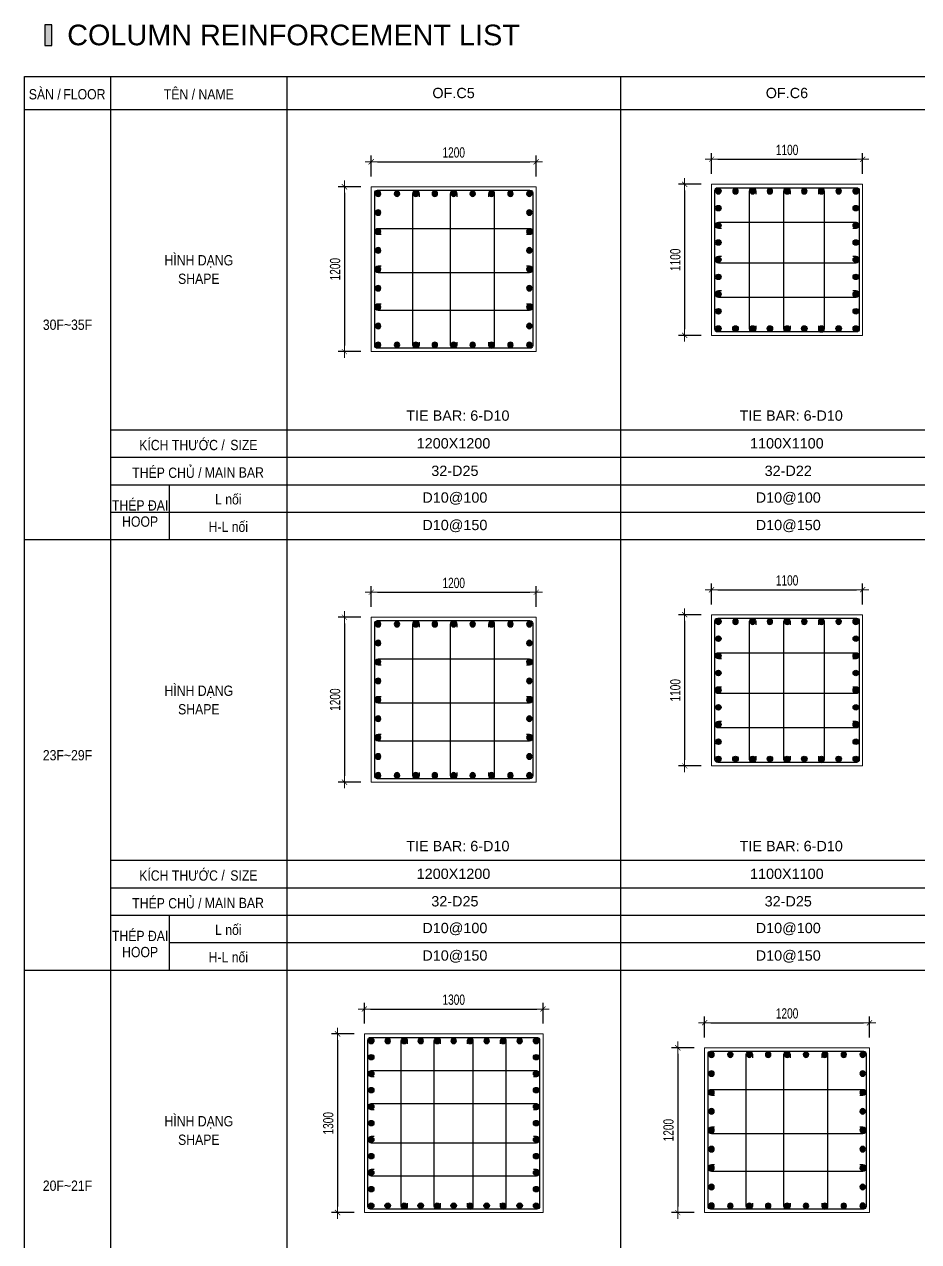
# Model space of a CAD drawing. Header units: millimetres. Extents: x 61878 to 380960, y -19809 to 191918.
# Drawn here: x 335687 to 342195, y 93725 to 102584 of the extents above; entities that cross this region are included whole.
import ezdxf
from ezdxf.enums import TextEntityAlignment as Align

# ---------------------------------------------------------------- set-up
doc = ezdxf.new("R2010")
doc.units = ezdxf.units.MM
doc.linetypes.add('CENTER2', pattern=[1.125, 0.75, -0.125, 0.125, -0.125])
doc.layers.get('Defpoints').update_dxf_attribs({"color": 151, "lineweight": 9})
for name, color, linetype in [('2', 2, 'Continuous'), ('CEN', 1, 'CENTER2'), ('STL', 3, 'Continuous'), ('TIT1', 3, 'Continuous'), ('TXT', 3, 'Continuous')]:
    doc.layers.add(name, color=color, linetype=linetype)
for name, color, linetype, lineweight in [('NDC_S_CONTINUOUS', 3, 'Continuous', 20), ('NDC_S_DIM', 1, 'Continuous', 15), ('NDC_S_VN TEXT', 7, 'Continuous', 20)]:
    doc.layers.add(name, color=color, linetype=linetype, lineweight=lineweight)
doc.styles.add('ARIAL', font='arial.ttf', dxfattribs={"width": 0.8})
doc.styles.add('NDC_ARIAL', font='arial.ttf', dxfattribs={"width": 0.85})
doc.styles.add('NDC_DIM', font='', dxfattribs={"width": 0.75})
doc.styles.get('NDC_DIM').set_extended_font_data('Dotum')
doc.dimstyles.new('NDC_dim_30', dxfattribs={"dimscale": 30, "dimtxt": 2.5, "dimasz": 1.5, "dimexe": 1.5, "dimexo": 2.5, "dimgap": 1, "dimtad": 1, "dimdec": 0, "dimzin": 0, "dimdsep": 46, "dimtxsty": 'NDC_DIM', "dimblk": 'DIMMARK', "dimcen": 0.09, "dimdle": 1.2, "dimclrd": 1, "dimclre": 1, "dimclrt": 3, "dimadec": 0, "dimazin": 0, "dimtfac": 1, "dimtdec": 0, "dimtix": 1, "dimtofl": 0, "dimtmove": 0, "dimatfit": 3, "dimfxl": 8, "dimfxlon": 1, "dimtolj": 1, "dimtzin": 0, "dimarcsym": 0})

# ---------------------------------------------------------------- blocks, each defined once
blk = doc.blocks.new('DIMMARK')
at = {"layer": 'NDC_S_DIM', "color": 1}
blk.add_line((-1.5, 0), (1, 0), dxfattribs=at)
at = {"layer": 'NDC_S_DIM', "color": 2, "const_width": 0.1}
blk.add_lwpolyline([(-0.42, -0.42), (0.42, 0.42)], dxfattribs=at)
blk = doc.blocks.new('*D1327')
at = {"layer": 'Defpoints', "color": 0, "ltscale": 40, "transparency": 16777216}
for p in [(339461.8, 95418.5), (338161.8, 95236.9), (339461.8, 95236.9)]:
    blk.add_point(p, dxfattribs=at)
at = {"layer": 'NDC_S_DIM', "color": 1, "lineweight": -2, "ltscale": 40, "transparency": 16777216}
for p, q in [((338161.8, 95311.9), (338161.8, 95463.5)), ((338206.8, 95418.5), (339416.8, 95418.5)), ((339461.8, 95311.9), (339461.8, 95463.5))]:
    blk.add_line(p, q, dxfattribs=at)
at = {"layer": 'NDC_S_DIM', "color": 1, "lineweight": -2, "ltscale": 40, "transparency": 16777216, "xscale": 45, "yscale": 45, "zscale": 45, "rotation": 180}
blk.add_blockref('DIMMARK', (338161.8, 95418.5), dxfattribs=at)
at = {"layer": 'NDC_S_DIM', "color": 1, "lineweight": -2, "ltscale": 40, "transparency": 16777216, "xscale": 45, "yscale": 45, "zscale": 45}
blk.add_blockref('DIMMARK', (339461.8, 95418.5), dxfattribs=at)
at = {"layer": 'NDC_S_DIM', "color": 3, "ltscale": 40, "transparency": 16777216, "insert": (338811.8, 95486), "char_height": 75, "attachment_point": 5, "style": 'NDC_DIM'}
blk.add_mtext('\\A1;1300', dxfattribs=at)
blk = doc.blocks.new('*D1328')
at = {"layer": 'Defpoints', "color": 0, "ltscale": 40, "transparency": 16777216}
for p in [(338161.8, 95236.9), (337966.4, 93936.9), (338161.8, 93936.9)]:
    blk.add_point(p, dxfattribs=at)
at = {"layer": 'NDC_S_DIM', "color": 1, "lineweight": -2, "ltscale": 40, "transparency": 16777216}
for p, q in [((338086.8, 95236.9), (337921.4, 95236.9)), ((337966.4, 95191.9), (337966.4, 93981.9)), ((338086.8, 93936.9), (337921.4, 93936.9))]:
    blk.add_line(p, q, dxfattribs=at)
at = {"layer": 'NDC_S_DIM', "color": 1, "lineweight": -2, "ltscale": 40, "transparency": 16777216, "xscale": 45, "yscale": 45, "zscale": 45}
for p, rotation in [((337966.4, 95236.9), 90), ((337966.4, 93936.9), 270)]:
    blk.add_blockref('DIMMARK', p, dxfattribs=dict(at, rotation=rotation))
at = {"layer": 'NDC_S_DIM', "color": 3, "ltscale": 40, "transparency": 16777216, "insert": (337898.8, 94586.9), "char_height": 75, "attachment_point": 5, "rotation": 90, "style": 'NDC_DIM'}
blk.add_mtext('\\A1;1300', dxfattribs=at)
blk = doc.blocks.new('8')
at = {"layer": '2'}
blk.add_hatch(color=256, dxfattribs=at).paths.add_polyline_path([(20, 0, 0.386127), (1.9, 19.9), (-1.9, 19.9, 0.386127), (-20, 0, 1)])
blk.add_circle((0, 0), 20, dxfattribs=at)
blk = doc.blocks.new('5')
at = {"layer": 'CEN', "rotation": 180}
blk.add_blockref('8', (0, 0), dxfattribs=at)
blk = doc.blocks.new('*U1301')
at = {"layer": 'STL', "xscale": -1, "rotation": 270}
blk.add_blockref('5', (0, 0), dxfattribs=at)
blk = doc.blocks.new('*U1302')
at = {"layer": 'NDC_S_DIM', "color": 0, "linetype": 'ByBlock', "lineweight": -2, "transparency": 16777216}
for p in [(308919.8, 95186.4), (309039.9, 95186.4), (309159.9, 95186.4), (309280, 95186.4), (309400, 95186.4), (309520.1, 95186.4), (309640.1, 95186.4), (309760.2, 95186.4), (309880.2, 95186.4), (310000.3, 95186.4), (310120.3, 95186.4)]:
    blk.add_blockref('*U1301', p, dxfattribs=at)
blk = doc.blocks.new('*U1303')
at = {"layer": 'STL', "xscale": -1, "rotation": 270}
blk.add_blockref('5', (0, 0), dxfattribs=at)
blk = doc.blocks.new('*U1304')
at = {"layer": 'NDC_S_DIM', "color": 0, "linetype": 'ByBlock', "lineweight": -2, "transparency": 16777216}
for p in [(308919.8, 95186.4), (309039.9, 95186.4), (309159.9, 95186.4), (309280, 95186.4), (309400, 95186.4), (309520.1, 95186.4), (309640.1, 95186.4), (309760.2, 95186.4), (309880.2, 95186.4), (310000.3, 95186.4), (310120.3, 95186.4)]:
    blk.add_blockref('*U1303', p, dxfattribs=at)
blk = doc.blocks.new('*U1305')
at = {"layer": 'STL', "xscale": -1, "rotation": 270}
blk.add_blockref('5', (0, 0), dxfattribs=at)
blk = doc.blocks.new('*U1306')
at = {"layer": 'NDC_S_DIM', "color": 0, "linetype": 'ByBlock', "lineweight": -2, "transparency": 16777216}
for p in [(308919.8, 95186.4), (309039.9, 95186.4), (309159.9, 95186.4), (309280, 95186.4), (309400, 95186.4), (309520.1, 95186.4), (309640.1, 95186.4), (309760.2, 95186.4), (309880.2, 95186.4), (310000.3, 95186.4), (310120.3, 95186.4)]:
    blk.add_blockref('*U1305', p, dxfattribs=at)
blk = doc.blocks.new('*U1307')
at = {"layer": 'STL', "xscale": -1, "rotation": 270}
blk.add_blockref('5', (0, 0), dxfattribs=at)
blk = doc.blocks.new('*U1308')
at = {"layer": 'NDC_S_DIM', "color": 0, "linetype": 'ByBlock', "lineweight": -2, "transparency": 16777216}
for p in [(308919.8, 95186.4), (309039.9, 95186.4), (309159.9, 95186.4), (309280, 95186.4), (309400, 95186.4), (309520.1, 95186.4), (309640.1, 95186.4), (309760.2, 95186.4), (309880.2, 95186.4), (310000.3, 95186.4), (310120.3, 95186.4)]:
    blk.add_blockref('*U1307', p, dxfattribs=at)
blk = doc.blocks.new('*D1325')
at = {"layer": 'Defpoints', "color": 0, "ltscale": 40, "transparency": 16777216}
for p in [(339411.8, 98451.2), (338211.8, 98269.6), (339411.8, 98269.6)]:
    blk.add_point(p, dxfattribs=at)
at = {"layer": 'NDC_S_DIM', "color": 1, "lineweight": -2, "ltscale": 40, "transparency": 16777216}
for p, q in [((338211.8, 98344.6), (338211.8, 98496.2)), ((338256.8, 98451.2), (339366.8, 98451.2)), ((339411.8, 98344.6), (339411.8, 98496.2))]:
    blk.add_line(p, q, dxfattribs=at)
at = {"layer": 'NDC_S_DIM', "color": 1, "lineweight": -2, "ltscale": 40, "transparency": 16777216, "xscale": 45, "yscale": 45, "zscale": 45, "rotation": 180}
blk.add_blockref('DIMMARK', (338211.8, 98451.2), dxfattribs=at)
at = {"layer": 'NDC_S_DIM', "color": 1, "lineweight": -2, "ltscale": 40, "transparency": 16777216, "xscale": 45, "yscale": 45, "zscale": 45}
blk.add_blockref('DIMMARK', (339411.8, 98451.2), dxfattribs=at)
at = {"layer": 'NDC_S_DIM', "color": 3, "ltscale": 40, "transparency": 16777216, "insert": (338811.8, 98518.7), "char_height": 75, "attachment_point": 5, "style": 'NDC_DIM'}
blk.add_mtext('\\A1;1200', dxfattribs=at)
blk = doc.blocks.new('*D1326')
at = {"layer": 'Defpoints', "color": 0, "ltscale": 40, "transparency": 16777216}
for p in [(338211.8, 98269.6), (338016.4, 97069.6), (338211.8, 97069.6)]:
    blk.add_point(p, dxfattribs=at)
at = {"layer": 'NDC_S_DIM', "color": 1, "lineweight": -2, "ltscale": 40, "transparency": 16777216}
for p, q in [((338136.8, 98269.6), (337971.4, 98269.6)), ((338016.4, 98224.6), (338016.4, 97114.6)), ((338136.8, 97069.6), (337971.4, 97069.6))]:
    blk.add_line(p, q, dxfattribs=at)
at = {"layer": 'NDC_S_DIM', "color": 1, "lineweight": -2, "ltscale": 40, "transparency": 16777216, "xscale": 45, "yscale": 45, "zscale": 45}
for p, rotation in [((338016.4, 98269.6), 90), ((338016.4, 97069.6), 270)]:
    blk.add_blockref('DIMMARK', p, dxfattribs=dict(at, rotation=rotation))
at = {"layer": 'NDC_S_DIM', "color": 3, "ltscale": 40, "transparency": 16777216, "insert": (337948.8, 97669.6), "char_height": 75, "attachment_point": 5, "rotation": 90, "style": 'NDC_DIM'}
blk.add_mtext('\\A1;1200', dxfattribs=at)
blk = doc.blocks.new('*U1292')
at = {"layer": 'STL', "xscale": -1, "rotation": 270}
blk.add_blockref('5', (0, 0), dxfattribs=at)
blk = doc.blocks.new('*U1286')
at = {"layer": 'NDC_S_DIM', "color": 0, "linetype": 'ByBlock', "lineweight": -2, "transparency": 16777216}
for p in [(306393.8, 95024.2), (306531.3, 95024.2), (306668.9, 95024.2), (306806.4, 95024.2), (306944, 95024.2), (307081.5, 95024.2), (307219.1, 95024.2), (307356.7, 95024.2), (307494.2, 95024.2)]:
    blk.add_blockref('*U1292', p, dxfattribs=at)
blk = doc.blocks.new('*U1288')
at = {"layer": 'STL', "xscale": -1, "rotation": 270}
blk.add_blockref('5', (0, 0), dxfattribs=at)
blk = doc.blocks.new('*U1287')
at = {"layer": 'NDC_S_DIM', "color": 0, "linetype": 'ByBlock', "lineweight": -2, "transparency": 16777216}
for p in [(306393.8, 95024.2), (306531.3, 95024.2), (306668.9, 95024.2), (306806.4, 95024.2), (306944, 95024.2), (307081.5, 95024.2), (307219.1, 95024.2), (307356.7, 95024.2), (307494.2, 95024.2)]:
    blk.add_blockref('*U1288', p, dxfattribs=at)
blk = doc.blocks.new('*U1290')
at = {"layer": 'STL', "xscale": -1, "rotation": 270}
blk.add_blockref('5', (0, 0), dxfattribs=at)
blk = doc.blocks.new('*U1289')
at = {"layer": 'NDC_S_DIM', "color": 0, "linetype": 'ByBlock', "lineweight": -2, "transparency": 16777216}
for p in [(306393.8, 95024.2), (306531.3, 95024.2), (306668.9, 95024.2), (306806.4, 95024.2), (306944, 95024.2), (307081.5, 95024.2), (307219.1, 95024.2), (307356.7, 95024.2), (307494.2, 95024.2)]:
    blk.add_blockref('*U1290', p, dxfattribs=at)
blk = doc.blocks.new('*U1285')
at = {"layer": 'STL', "xscale": -1, "rotation": 270}
blk.add_blockref('5', (0, 0), dxfattribs=at)
blk = doc.blocks.new('*U1291')
at = {"layer": 'NDC_S_DIM', "color": 0, "linetype": 'ByBlock', "lineweight": -2, "transparency": 16777216}
for p in [(306393.8, 95024.2), (306531.3, 95024.2), (306668.9, 95024.2), (306806.4, 95024.2), (306944, 95024.2), (307081.5, 95024.2), (307219.1, 95024.2), (307356.7, 95024.2), (307494.2, 95024.2)]:
    blk.add_blockref('*U1285', p, dxfattribs=at)
blk = doc.blocks.new('*D1329')
at = {"layer": 'Defpoints', "color": 0, "ltscale": 40, "transparency": 16777216}
for p in [(339411.8, 101583.9), (338211.8, 101402.3), (339411.8, 101402.3)]:
    blk.add_point(p, dxfattribs=at)
at = {"layer": 'NDC_S_DIM', "color": 1, "lineweight": -2, "ltscale": 40, "transparency": 16777216}
for p, q in [((338211.8, 101477.3), (338211.8, 101628.9)), ((339411.8, 101477.3), (339411.8, 101628.9)), ((338256.8, 101583.9), (339366.8, 101583.9))]:
    blk.add_line(p, q, dxfattribs=at)
at = {"layer": 'NDC_S_DIM', "color": 1, "lineweight": -2, "ltscale": 40, "transparency": 16777216, "xscale": 45, "yscale": 45, "zscale": 45, "rotation": 180}
blk.add_blockref('DIMMARK', (338211.8, 101583.9), dxfattribs=at)
at = {"layer": 'NDC_S_DIM', "color": 1, "lineweight": -2, "ltscale": 40, "transparency": 16777216, "xscale": 45, "yscale": 45, "zscale": 45}
blk.add_blockref('DIMMARK', (339411.8, 101583.9), dxfattribs=at)
at = {"layer": 'NDC_S_DIM', "color": 3, "ltscale": 40, "transparency": 16777216, "insert": (338811.8, 101651.4), "char_height": 75, "attachment_point": 5, "style": 'NDC_DIM'}
blk.add_mtext('\\A1;1200', dxfattribs=at)
blk = doc.blocks.new('*D1330')
at = {"layer": 'Defpoints', "color": 0, "ltscale": 40, "transparency": 16777216}
for p in [(338211.8, 101402.3), (338016.4, 100202.3), (338211.8, 100202.3)]:
    blk.add_point(p, dxfattribs=at)
at = {"layer": 'NDC_S_DIM', "color": 1, "lineweight": -2, "ltscale": 40, "transparency": 16777216}
for p, q in [((338136.8, 101402.3), (337971.4, 101402.3)), ((338016.4, 101357.3), (338016.4, 100247.3)), ((338136.8, 100202.3), (337971.4, 100202.3))]:
    blk.add_line(p, q, dxfattribs=at)
at = {"layer": 'NDC_S_DIM', "color": 1, "lineweight": -2, "ltscale": 40, "transparency": 16777216, "xscale": 45, "yscale": 45, "zscale": 45}
for p, rotation in [((338016.4, 101402.3), 90), ((338016.4, 100202.3), 270)]:
    blk.add_blockref('DIMMARK', p, dxfattribs=dict(at, rotation=rotation))
at = {"layer": 'NDC_S_DIM', "color": 3, "ltscale": 40, "transparency": 16777216, "insert": (337948.8, 100802.3), "char_height": 75, "attachment_point": 5, "rotation": 90, "style": 'NDC_DIM'}
blk.add_mtext('\\A1;1200', dxfattribs=at)
blk = doc.blocks.new('*U1300')
at = {"layer": 'STL', "xscale": -1, "rotation": 270}
blk.add_blockref('5', (0, 0), dxfattribs=at)
blk = doc.blocks.new('*U1294')
at = {"layer": 'NDC_S_DIM', "color": 0, "linetype": 'ByBlock', "lineweight": -2, "transparency": 16777216}
for p in [(306393.8, 95024.2), (306531.3, 95024.2), (306668.9, 95024.2), (306806.4, 95024.2), (306944, 95024.2), (307081.5, 95024.2), (307219.1, 95024.2), (307356.7, 95024.2), (307494.2, 95024.2)]:
    blk.add_blockref('*U1300', p, dxfattribs=at)
blk = doc.blocks.new('*U1296')
at = {"layer": 'STL', "xscale": -1, "rotation": 270}
blk.add_blockref('5', (0, 0), dxfattribs=at)
blk = doc.blocks.new('*U1295')
at = {"layer": 'NDC_S_DIM', "color": 0, "linetype": 'ByBlock', "lineweight": -2, "transparency": 16777216}
for p in [(306393.8, 95024.2), (306531.3, 95024.2), (306668.9, 95024.2), (306806.4, 95024.2), (306944, 95024.2), (307081.5, 95024.2), (307219.1, 95024.2), (307356.7, 95024.2), (307494.2, 95024.2)]:
    blk.add_blockref('*U1296', p, dxfattribs=at)
blk = doc.blocks.new('*U1298')
at = {"layer": 'STL', "xscale": -1, "rotation": 270}
blk.add_blockref('5', (0, 0), dxfattribs=at)
blk = doc.blocks.new('*U1297')
at = {"layer": 'NDC_S_DIM', "color": 0, "linetype": 'ByBlock', "lineweight": -2, "transparency": 16777216}
for p in [(306393.8, 95024.2), (306531.3, 95024.2), (306668.9, 95024.2), (306806.4, 95024.2), (306944, 95024.2), (307081.5, 95024.2), (307219.1, 95024.2), (307356.7, 95024.2), (307494.2, 95024.2)]:
    blk.add_blockref('*U1298', p, dxfattribs=at)
blk = doc.blocks.new('*U1293')
at = {"layer": 'STL', "xscale": -1, "rotation": 270}
blk.add_blockref('5', (0, 0), dxfattribs=at)
blk = doc.blocks.new('*U1299')
at = {"layer": 'NDC_S_DIM', "color": 0, "linetype": 'ByBlock', "lineweight": -2, "transparency": 16777216}
for p in [(306393.8, 95024.2), (306531.3, 95024.2), (306668.9, 95024.2), (306806.4, 95024.2), (306944, 95024.2), (307081.5, 95024.2), (307219.1, 95024.2), (307356.7, 95024.2), (307494.2, 95024.2)]:
    blk.add_blockref('*U1293', p, dxfattribs=at)
blk = doc.blocks.new('*D1375')
at = {"layer": 'Defpoints', "color": 0, "ltscale": 40, "transparency": 16777216}
for p in [(341837.9, 95318.5), (340637.9, 95136.9), (341837.9, 95136.9)]:
    blk.add_point(p, dxfattribs=at)
at = {"layer": 'NDC_S_DIM', "color": 1, "lineweight": -2, "ltscale": 40, "transparency": 16777216}
for p, q in [((340637.9, 95211.9), (340637.9, 95363.5)), ((341837.9, 95211.9), (341837.9, 95363.5)), ((340682.9, 95318.5), (341792.9, 95318.5))]:
    blk.add_line(p, q, dxfattribs=at)
at = {"layer": 'NDC_S_DIM', "color": 1, "lineweight": -2, "ltscale": 40, "transparency": 16777216, "xscale": 45, "yscale": 45, "zscale": 45, "rotation": 180}
blk.add_blockref('DIMMARK', (340637.9, 95318.5), dxfattribs=at)
at = {"layer": 'NDC_S_DIM', "color": 1, "lineweight": -2, "ltscale": 40, "transparency": 16777216, "xscale": 45, "yscale": 45, "zscale": 45}
blk.add_blockref('DIMMARK', (341837.9, 95318.5), dxfattribs=at)
at = {"layer": 'NDC_S_DIM', "color": 3, "ltscale": 40, "transparency": 16777216, "insert": (341237.9, 95386), "char_height": 75, "attachment_point": 5, "style": 'NDC_DIM'}
blk.add_mtext('\\A1;1200', dxfattribs=at)
blk = doc.blocks.new('*D1376')
at = {"layer": 'Defpoints', "color": 0, "ltscale": 40, "transparency": 16777216}
for p in [(340637.9, 95136.9), (340442.5, 93936.9), (340637.9, 93936.9)]:
    blk.add_point(p, dxfattribs=at)
at = {"layer": 'NDC_S_DIM', "color": 1, "lineweight": -2, "ltscale": 40, "transparency": 16777216}
for p, q in [((340562.9, 95136.9), (340397.5, 95136.9)), ((340442.5, 95091.9), (340442.5, 93981.9)), ((340562.9, 93936.9), (340397.5, 93936.9))]:
    blk.add_line(p, q, dxfattribs=at)
at = {"layer": 'NDC_S_DIM', "color": 1, "lineweight": -2, "ltscale": 40, "transparency": 16777216, "xscale": 45, "yscale": 45, "zscale": 45}
for p, rotation in [((340442.5, 95136.9), 90), ((340442.5, 93936.9), 270)]:
    blk.add_blockref('DIMMARK', p, dxfattribs=dict(at, rotation=rotation))
at = {"layer": 'NDC_S_DIM', "color": 3, "ltscale": 40, "transparency": 16777216, "insert": (340374.9, 94536.9), "char_height": 75, "attachment_point": 5, "rotation": 90, "style": 'NDC_DIM'}
blk.add_mtext('\\A1;1200', dxfattribs=at)
blk = doc.blocks.new('*U1358')
at = {"layer": 'STL', "xscale": -1, "rotation": 270}
blk.add_blockref('5', (0, 0), dxfattribs=at)
blk = doc.blocks.new('*U1352')
at = {"layer": 'NDC_S_DIM', "color": 0, "linetype": 'ByBlock', "lineweight": -2, "transparency": 16777216}
for p in [(306393.8, 95024.2), (306531.3, 95024.2), (306668.9, 95024.2), (306806.4, 95024.2), (306944, 95024.2), (307081.5, 95024.2), (307219.1, 95024.2), (307356.7, 95024.2), (307494.2, 95024.2)]:
    blk.add_blockref('*U1358', p, dxfattribs=at)
blk = doc.blocks.new('*U1354')
at = {"layer": 'STL', "xscale": -1, "rotation": 270}
blk.add_blockref('5', (0, 0), dxfattribs=at)
blk = doc.blocks.new('*U1353')
at = {"layer": 'NDC_S_DIM', "color": 0, "linetype": 'ByBlock', "lineweight": -2, "transparency": 16777216}
for p in [(306393.8, 95024.2), (306531.3, 95024.2), (306668.9, 95024.2), (306806.4, 95024.2), (306944, 95024.2), (307081.5, 95024.2), (307219.1, 95024.2), (307356.7, 95024.2), (307494.2, 95024.2)]:
    blk.add_blockref('*U1354', p, dxfattribs=at)
blk = doc.blocks.new('*U1356')
at = {"layer": 'STL', "xscale": -1, "rotation": 270}
blk.add_blockref('5', (0, 0), dxfattribs=at)
blk = doc.blocks.new('*U1355')
at = {"layer": 'NDC_S_DIM', "color": 0, "linetype": 'ByBlock', "lineweight": -2, "transparency": 16777216}
for p in [(306393.8, 95024.2), (306531.3, 95024.2), (306668.9, 95024.2), (306806.4, 95024.2), (306944, 95024.2), (307081.5, 95024.2), (307219.1, 95024.2), (307356.7, 95024.2), (307494.2, 95024.2)]:
    blk.add_blockref('*U1356', p, dxfattribs=at)
blk = doc.blocks.new('*U1351')
at = {"layer": 'STL', "xscale": -1, "rotation": 270}
blk.add_blockref('5', (0, 0), dxfattribs=at)
blk = doc.blocks.new('*U1357')
at = {"layer": 'NDC_S_DIM', "color": 0, "linetype": 'ByBlock', "lineweight": -2, "transparency": 16777216}
for p in [(306393.8, 95024.2), (306531.3, 95024.2), (306668.9, 95024.2), (306806.4, 95024.2), (306944, 95024.2), (307081.5, 95024.2), (307219.1, 95024.2), (307356.7, 95024.2), (307494.2, 95024.2)]:
    blk.add_blockref('*U1351', p, dxfattribs=at)
blk = doc.blocks.new('*D1381')
at = {"layer": 'Defpoints', "color": 0, "ltscale": 40, "transparency": 16777216}
for p in [(341787.9, 98469.5), (340687.9, 98287.9), (341787.9, 98287.9)]:
    blk.add_point(p, dxfattribs=at)
at = {"layer": 'NDC_S_DIM', "color": 1, "lineweight": -2, "ltscale": 40, "transparency": 16777216}
for p, q in [((340687.9, 98362.9), (340687.9, 98514.5)), ((341787.9, 98362.9), (341787.9, 98514.5)), ((340732.9, 98469.5), (341742.9, 98469.5))]:
    blk.add_line(p, q, dxfattribs=at)
at = {"layer": 'NDC_S_DIM', "color": 1, "lineweight": -2, "ltscale": 40, "transparency": 16777216, "xscale": 45, "yscale": 45, "zscale": 45, "rotation": 180}
blk.add_blockref('DIMMARK', (340687.9, 98469.5), dxfattribs=at)
at = {"layer": 'NDC_S_DIM', "color": 1, "lineweight": -2, "ltscale": 40, "transparency": 16777216, "xscale": 45, "yscale": 45, "zscale": 45}
blk.add_blockref('DIMMARK', (341787.9, 98469.5), dxfattribs=at)
at = {"layer": 'NDC_S_DIM', "color": 3, "ltscale": 40, "transparency": 16777216, "insert": (341237.9, 98537.1), "char_height": 75, "attachment_point": 5, "style": 'NDC_DIM'}
blk.add_mtext('\\A1;1100', dxfattribs=at)
blk = doc.blocks.new('*D1382')
at = {"layer": 'Defpoints', "color": 0, "ltscale": 40, "transparency": 16777216}
for p in [(340687.9, 98287.9), (340492.5, 97187.9), (340687.9, 97187.9)]:
    blk.add_point(p, dxfattribs=at)
at = {"layer": 'NDC_S_DIM', "color": 1, "lineweight": -2, "ltscale": 40, "transparency": 16777216}
for p, q in [((340612.9, 98287.9), (340447.5, 98287.9)), ((340492.5, 98242.9), (340492.5, 97232.9)), ((340612.9, 97187.9), (340447.5, 97187.9))]:
    blk.add_line(p, q, dxfattribs=at)
at = {"layer": 'NDC_S_DIM', "color": 1, "lineweight": -2, "ltscale": 40, "transparency": 16777216, "xscale": 45, "yscale": 45, "zscale": 45}
for p, rotation in [((340492.5, 98287.9), 90), ((340492.5, 97187.9), 270)]:
    blk.add_blockref('DIMMARK', p, dxfattribs=dict(at, rotation=rotation))
at = {"layer": 'NDC_S_DIM', "color": 3, "ltscale": 40, "transparency": 16777216, "insert": (340424.9, 97737.9), "char_height": 75, "attachment_point": 5, "rotation": 90, "style": 'NDC_DIM'}
blk.add_mtext('\\A1;1100', dxfattribs=at)
blk = doc.blocks.new('*U1369')
at = {"layer": 'STL', "xscale": -1, "rotation": 270}
blk.add_blockref('5', (0, 0), dxfattribs=at)
blk = doc.blocks.new('*U1370')
at = {"layer": 'NDC_S_DIM', "color": 0, "linetype": 'ByBlock', "lineweight": -2, "transparency": 16777216}
for p in [(306493.8, 98119.1), (306618.8, 98119.1), (306743.9, 98119.1), (306868.9, 98119.1), (306994, 98119.1), (307119, 98119.1), (307244.1, 98119.1), (307369.2, 98119.1), (307494.2, 98119.1)]:
    blk.add_blockref('*U1369', p, dxfattribs=at)
blk = doc.blocks.new('*U1371')
at = {"layer": 'STL', "xscale": -1, "rotation": 270}
blk.add_blockref('5', (0, 0), dxfattribs=at)
blk = doc.blocks.new('*U1372')
at = {"layer": 'NDC_S_DIM', "color": 0, "linetype": 'ByBlock', "lineweight": -2, "transparency": 16777216}
for p in [(306493.8, 98119.1), (306618.8, 98119.1), (306743.9, 98119.1), (306868.9, 98119.1), (306994, 98119.1), (307119, 98119.1), (307244.1, 98119.1), (307369.2, 98119.1), (307494.2, 98119.1)]:
    blk.add_blockref('*U1371', p, dxfattribs=at)
blk = doc.blocks.new('*U1373')
at = {"layer": 'STL', "xscale": -1, "rotation": 270}
blk.add_blockref('5', (0, 0), dxfattribs=at)
blk = doc.blocks.new('*U1374')
at = {"layer": 'NDC_S_DIM', "color": 0, "linetype": 'ByBlock', "lineweight": -2, "transparency": 16777216}
for p in [(306493.8, 98119.1), (306618.8, 98119.1), (306743.9, 98119.1), (306868.9, 98119.1), (306994, 98119.1), (307119, 98119.1), (307244.1, 98119.1), (307369.2, 98119.1), (307494.2, 98119.1)]:
    blk.add_blockref('*U1373', p, dxfattribs=at)
blk = doc.blocks.new('*U1365')
at = {"layer": 'STL', "xscale": -1, "rotation": 270}
blk.add_blockref('5', (0, 0), dxfattribs=at)
blk = doc.blocks.new('*U1366')
at = {"layer": 'NDC_S_DIM', "color": 0, "linetype": 'ByBlock', "lineweight": -2, "transparency": 16777216}
for p in [(306493.8, 98119.1), (306618.8, 98119.1), (306743.9, 98119.1), (306868.9, 98119.1), (306994, 98119.1), (307119, 98119.1), (307244.1, 98119.1), (307369.2, 98119.1), (307494.2, 98119.1)]:
    blk.add_blockref('*U1365', p, dxfattribs=at)
blk = doc.blocks.new('*D1383')
at = {"layer": 'Defpoints', "color": 0, "ltscale": 40, "transparency": 16777216}
for p in [(341787.9, 101602.2), (340687.9, 101420.6), (341787.9, 101420.6)]:
    blk.add_point(p, dxfattribs=at)
at = {"layer": 'NDC_S_DIM', "color": 1, "lineweight": -2, "ltscale": 40, "transparency": 16777216}
for p, q in [((340687.9, 101495.6), (340687.9, 101647.2)), ((341787.9, 101495.6), (341787.9, 101647.2)), ((340732.9, 101602.2), (341742.9, 101602.2))]:
    blk.add_line(p, q, dxfattribs=at)
at = {"layer": 'NDC_S_DIM', "color": 1, "lineweight": -2, "ltscale": 40, "transparency": 16777216, "xscale": 45, "yscale": 45, "zscale": 45, "rotation": 180}
blk.add_blockref('DIMMARK', (340687.9, 101602.2), dxfattribs=at)
at = {"layer": 'NDC_S_DIM', "color": 1, "lineweight": -2, "ltscale": 40, "transparency": 16777216, "xscale": 45, "yscale": 45, "zscale": 45}
blk.add_blockref('DIMMARK', (341787.9, 101602.2), dxfattribs=at)
at = {"layer": 'NDC_S_DIM', "color": 3, "ltscale": 40, "transparency": 16777216, "insert": (341237.9, 101669.8), "char_height": 75, "attachment_point": 5, "style": 'NDC_DIM'}
blk.add_mtext('\\A1;1100', dxfattribs=at)
blk = doc.blocks.new('*D1384')
at = {"layer": 'Defpoints', "color": 0, "ltscale": 40, "transparency": 16777216}
for p in [(340687.9, 101420.6), (340492.5, 100320.6), (340687.9, 100320.6)]:
    blk.add_point(p, dxfattribs=at)
at = {"layer": 'NDC_S_DIM', "color": 1, "lineweight": -2, "ltscale": 40, "transparency": 16777216}
for p, q in [((340612.9, 101420.6), (340447.5, 101420.6)), ((340492.5, 101375.6), (340492.5, 100365.6)), ((340612.9, 100320.6), (340447.5, 100320.6))]:
    blk.add_line(p, q, dxfattribs=at)
at = {"layer": 'NDC_S_DIM', "color": 1, "lineweight": -2, "ltscale": 40, "transparency": 16777216, "xscale": 45, "yscale": 45, "zscale": 45}
for p, rotation in [((340492.5, 101420.6), 90), ((340492.5, 100320.6), 270)]:
    blk.add_blockref('DIMMARK', p, dxfattribs=dict(at, rotation=rotation))
at = {"layer": 'NDC_S_DIM', "color": 3, "ltscale": 40, "transparency": 16777216, "insert": (340424.9, 100870.6), "char_height": 75, "attachment_point": 5, "rotation": 90, "style": 'NDC_DIM'}
blk.add_mtext('\\A1;1100', dxfattribs=at)
blk = doc.blocks.new('*U1359')
at = {"layer": 'STL', "xscale": -1, "rotation": 270}
blk.add_blockref('5', (0, 0), dxfattribs=at)
blk = doc.blocks.new('*U1360')
at = {"layer": 'NDC_S_DIM', "color": 0, "linetype": 'ByBlock', "lineweight": -2, "transparency": 16777216}
for p in [(306493.8, 98119.1), (306618.8, 98119.1), (306743.9, 98119.1), (306868.9, 98119.1), (306994, 98119.1), (307119, 98119.1), (307244.1, 98119.1), (307369.2, 98119.1), (307494.2, 98119.1)]:
    blk.add_blockref('*U1359', p, dxfattribs=at)
blk = doc.blocks.new('*U1361')
at = {"layer": 'STL', "xscale": -1, "rotation": 270}
blk.add_blockref('5', (0, 0), dxfattribs=at)
blk = doc.blocks.new('*U1362')
at = {"layer": 'NDC_S_DIM', "color": 0, "linetype": 'ByBlock', "lineweight": -2, "transparency": 16777216}
for p in [(306493.8, 98119.1), (306618.8, 98119.1), (306743.9, 98119.1), (306868.9, 98119.1), (306994, 98119.1), (307119, 98119.1), (307244.1, 98119.1), (307369.2, 98119.1), (307494.2, 98119.1)]:
    blk.add_blockref('*U1361', p, dxfattribs=at)
blk = doc.blocks.new('*U1363')
at = {"layer": 'STL', "xscale": -1, "rotation": 270}
blk.add_blockref('5', (0, 0), dxfattribs=at)
blk = doc.blocks.new('*U1364')
at = {"layer": 'NDC_S_DIM', "color": 0, "linetype": 'ByBlock', "lineweight": -2, "transparency": 16777216}
for p in [(306493.8, 98119.1), (306618.8, 98119.1), (306743.9, 98119.1), (306868.9, 98119.1), (306994, 98119.1), (307119, 98119.1), (307244.1, 98119.1), (307369.2, 98119.1), (307494.2, 98119.1)]:
    blk.add_blockref('*U1363', p, dxfattribs=at)
blk = doc.blocks.new('*U1367')
at = {"layer": 'STL', "xscale": -1, "rotation": 270}
blk.add_blockref('5', (0, 0), dxfattribs=at)
blk = doc.blocks.new('*U1368')
at = {"layer": 'NDC_S_DIM', "color": 0, "linetype": 'ByBlock', "lineweight": -2, "transparency": 16777216}
for p in [(306493.8, 98119.1), (306618.8, 98119.1), (306743.9, 98119.1), (306868.9, 98119.1), (306994, 98119.1), (307119, 98119.1), (307244.1, 98119.1), (307369.2, 98119.1), (307494.2, 98119.1)]:
    blk.add_blockref('*U1367', p, dxfattribs=at)

msp = doc.modelspace()

# ---------------------------------------------------------------- hatches: boundary and pattern name
at = {"layer": 'TXT'}
msp.add_hatch(color=7, dxfattribs=at).paths.add_polyline_path([(335886.9, 102429.5), (335886.9, 102579.5), (335836.9, 102579.5), (335836.9, 102429.5)])

# ---------------------------------------------------------------- linework, layer by layer
at = {"layer": '2', "lineweight": -2, "ltscale": 1000}
for points in [[(339386.8, 101357.3), (339386.8, 100247.3, -0.414214), (339366.8, 100227.3), (338256.8, 100227.3, -0.414214), (338236.8, 100247.3), (338236.8, 101357.3, -0.414214), (338256.8, 101377.3), (339366.8, 101377.3, -0.414214)], [(341762.9, 101375.6), (341762.9, 100365.6, -0.414214), (341742.9, 100345.6), (340732.9, 100345.6, -0.414214), (340712.9, 100365.6), (340712.9, 101375.6, -0.414214), (340732.9, 101395.6), (341742.9, 101395.6, -0.414214)], [(339386.8, 98224.6), (339386.8, 97114.6, -0.414214), (339366.8, 97094.6), (338256.8, 97094.6, -0.414214), (338236.8, 97114.6), (338236.8, 98224.6, -0.414214), (338256.8, 98244.6), (339366.8, 98244.6, -0.414214)], [(341762.9, 98242.9), (341762.9, 97232.9, -0.414214), (341742.9, 97212.9), (340732.9, 97212.9, -0.414214), (340712.9, 97232.9), (340712.9, 98242.9, -0.414214), (340732.9, 98262.9), (341742.9, 98262.9, -0.414214)], [(339436.8, 95191.9), (339436.8, 93981.9, -0.414214), (339416.8, 93961.9), (338206.8, 93961.9, -0.414214), (338186.8, 93981.9), (338186.8, 95191.9, -0.414214), (338206.8, 95211.9), (339416.8, 95211.9, -0.414214)], [(341812.9, 95091.9), (341812.9, 93981.9, -0.414214), (341792.9, 93961.9), (340682.9, 93961.9, -0.414214), (340662.9, 93981.9), (340662.9, 95091.9, -0.414214), (340682.9, 95111.9), (341792.9, 95111.9, -0.414214)]]:
    msp.add_lwpolyline(points, format="xyb", close=True, dxfattribs=at)
at = {"layer": '2'}
for points in [[(338559.2, 100271.9), (338559.2, 100249.8, -1), (338514.1, 100249.8), (338514.1, 101351.8, -1), (338559.2, 101351.8), (338559.2, 101329.6)], [(338834.3, 100271.9), (338834.3, 100249.8, -1), (338789.2, 100249.8), (338789.2, 101351.8, -1), (338834.3, 101351.8), (338834.3, 101329.6)], [(339064.4, 100271.9), (339064.4, 100249.8, 1), (339109.4, 100249.8), (339109.4, 101351.8, 1), (339064.4, 101351.8), (339064.4, 101329.6)], [(341010.3, 100390.3), (341010.3, 100368.1, -1), (340965.2, 100368.1), (340965.2, 101370.1, -1), (341010.3, 101370.1), (341010.3, 101348)], [(341260.4, 100390.3), (341260.4, 100368.1, -1), (341215.3, 100368.1), (341215.3, 101370.1, -1), (341260.4, 101370.1), (341260.4, 101348)], [(341465.5, 100390.3), (341465.5, 100368.1, 1), (341510.5, 100368.1), (341510.5, 101370.1, 1), (341465.5, 101370.1), (341465.5, 101348)], [(338283.7, 101054.2), (338261.5, 101054.2, -1), (338261.5, 101099.2), (339363.6, 101099.2, -1), (339363.6, 101054.2), (339341.4, 101054.2)], [(340759.8, 101099), (340737.6, 101099, -1), (340737.6, 101144), (341739.7, 101144, -1), (341739.7, 101099), (341717.5, 101099)], [(338283.7, 100824.1), (338261.5, 100824.1, 1), (338261.5, 100779), (339363.6, 100779, 1), (339363.6, 100824.1), (339341.4, 100824.1)], [(340759.8, 100893.9), (340737.6, 100893.9, 1), (340737.6, 100848.9), (341739.7, 100848.9, 1), (341739.7, 100893.9), (341717.5, 100893.9)], [(340759.8, 100643.8), (340737.6, 100643.8, 1), (340737.6, 100598.7), (341739.7, 100598.7, 1), (341739.7, 100643.8), (341717.5, 100643.8)], [(338283.7, 100548.9), (338261.5, 100548.9, 1), (338261.5, 100503.9), (339363.6, 100503.9, 1), (339363.6, 100548.9), (339341.4, 100548.9)], [(341010.3, 97257.6), (341010.3, 97235.4, -1), (340965.2, 97235.4), (340965.2, 98237.4, -1), (341010.3, 98237.4), (341010.3, 98215.3)], [(341260.4, 97257.6), (341260.4, 97235.4, -1), (341215.3, 97235.4), (341215.3, 98237.4, -1), (341260.4, 98237.4), (341260.4, 98215.3)], [(341465.5, 97257.6), (341465.5, 97235.4, 1), (341510.5, 97235.4), (341510.5, 98237.4, 1), (341465.5, 98237.4), (341465.5, 98215.3)], [(338559.2, 97139.2), (338559.2, 97117.1, -1), (338514.1, 97117.1), (338514.1, 98219.1, -1), (338559.2, 98219.1), (338559.2, 98196.9)], [(338834.3, 97139.2), (338834.3, 97117.1, -1), (338789.2, 97117.1), (338789.2, 98219.1, -1), (338834.3, 98219.1), (338834.3, 98196.9)], [(339064.4, 97139.2), (339064.4, 97117.1, 1), (339109.4, 97117.1), (339109.4, 98219.1, 1), (339064.4, 98219.1), (339064.4, 98196.9)], [(340759.8, 97966.3), (340737.6, 97966.3, -1), (340737.6, 98011.3), (341739.7, 98011.3, -1), (341739.7, 97966.3), (341717.5, 97966.3)], [(338283.7, 97921.5), (338261.5, 97921.5, -1), (338261.5, 97966.5), (339363.6, 97966.5, -1), (339363.6, 97921.5), (339341.4, 97921.5)], [(340759.8, 97761.2), (340737.6, 97761.2, 1), (340737.6, 97716.2), (341739.7, 97716.2, 1), (341739.7, 97761.2), (341717.5, 97761.2)], [(338283.7, 97691.4), (338261.5, 97691.4, 1), (338261.5, 97646.3), (339363.6, 97646.3, 1), (339363.6, 97691.4), (339341.4, 97691.4)], [(340759.8, 97511.1), (340737.6, 97511.1, 1), (340737.6, 97466), (341739.7, 97466, 1), (341739.7, 97511.1), (341717.5, 97511.1)], [(338283.7, 97416.2), (338261.5, 97416.2, 1), (338261.5, 97371.2), (339363.6, 97371.2, 1), (339363.6, 97416.2), (339341.4, 97416.2)], [(338474.1, 94006.5), (338474.1, 93984.4, -1), (338429.1, 93984.4), (338429.1, 95186.4, -1), (338474.1, 95186.4), (338474.1, 95164.2)], [(338714.2, 94006.5), (338714.2, 93984.4, -1), (338669.2, 93984.4), (338669.2, 95186.4, -1), (338714.2, 95186.4), (338714.2, 95164.2)], [(338909.3, 94006.5), (338909.3, 93984.4, 1), (338954.3, 93984.4), (338954.3, 95186.4, 1), (338909.3, 95186.4), (338909.3, 95164.2)], [(339149.4, 94006.5), (339149.4, 93984.4, 1), (339194.4, 93984.4), (339194.4, 95186.4, 1), (339149.4, 95186.4), (339149.4, 95164.2)], [(340985.3, 94006.5), (340985.3, 93984.4, -1), (340940.2, 93984.4), (340940.2, 95086.4, -1), (340985.3, 95086.4), (340985.3, 95064.2)], [(341260.4, 94006.5), (341260.4, 93984.4, -1), (341215.3, 93984.4), (341215.3, 95086.4, -1), (341260.4, 95086.4), (341260.4, 95064.2)], [(341490.5, 94006.5), (341490.5, 93984.4, 1), (341535.5, 93984.4), (341535.5, 95086.4, 1), (341490.5, 95086.4), (341490.5, 95064.2)], [(338233.7, 94925.2), (338211.5, 94925.2, -1), (338211.5, 94970.3), (339413.6, 94970.3, -1), (339413.6, 94925.2), (339391.4, 94925.2)], [(340709.8, 94788.8), (340687.6, 94788.8, -1), (340687.6, 94833.8), (341789.7, 94833.8, -1), (341789.7, 94788.8), (341767.5, 94788.8)], [(338233.7, 94685.1), (338211.5, 94685.1, -1), (338211.5, 94730.2), (339413.6, 94730.2, -1), (339413.6, 94685.1), (339391.4, 94685.1)], [(340709.8, 94558.7), (340687.6, 94558.7, 1), (340687.6, 94513.6), (341789.7, 94513.6, 1), (341789.7, 94558.7), (341767.5, 94558.7)], [(338233.7, 94490.1), (338211.5, 94490.1, 1), (338211.5, 94445.1), (339413.6, 94445.1, 1), (339413.6, 94490.1), (339391.4, 94490.1)], [(340709.8, 94283.5), (340687.6, 94283.5, 1), (340687.6, 94238.5), (341789.7, 94238.5, 1), (341789.7, 94283.5), (341767.5, 94283.5)], [(338233.7, 94250), (338211.5, 94250, 1), (338211.5, 94205), (339413.6, 94205, 1), (339413.6, 94250), (339391.4, 94250)]]:
    msp.add_lwpolyline(points, format="xyb", dxfattribs=at)
at = {"layer": 'NDC_S_CONTINUOUS', "ltscale": 70}
for points in [[(339411.8, 101402.3), (339411.8, 100202.3), (338211.8, 100202.3), (338211.8, 101402.3), (339411.8, 101402.3)], [(341787.9, 101420.6), (341787.9, 100320.6), (340687.9, 100320.6), (340687.9, 101420.6), (341787.9, 101420.6)], [(339411.8, 98269.6), (339411.8, 97069.6), (338211.8, 97069.6), (338211.8, 98269.6), (339411.8, 98269.6)], [(341787.9, 98287.9), (341787.9, 97187.9), (340687.9, 97187.9), (340687.9, 98287.9), (341787.9, 98287.9)], [(339461.8, 95236.9), (339461.8, 93936.9), (338161.8, 93936.9), (338161.8, 95236.9), (339461.8, 95236.9)], [(341837.9, 95136.9), (341837.9, 93936.9), (340637.9, 93936.9), (340637.9, 95136.9), (341837.9, 95136.9)]]:
    msp.add_lwpolyline(points, dxfattribs=at)
at = {"layer": 'TIT1', "color": 2}
msp.add_line((335686.9, 102204.5), (351801.4, 102204.5), dxfattribs=at)
at = {"layer": 'TIT1'}
for p, q in [((335686.9, 86304.5), (335686.9, 102204.5)), ((336314.8, 102204.5), (336314.8, 86304.5)), ((337598.7, 86304.5), (337598.7, 102204.5)), ((340024.8, 102204.5), (340024.8, 86304.5)), ((335686.9, 101964.5), (351801.4, 101964.5)), ((351801.4, 98831.8), (335686.9, 98831.8)), ((351801.4, 95699.1), (335686.9, 95699.1))]:
    msp.add_line(p, q, dxfattribs=at)
at = {"layer": 'TIT1', "color": 8}
for p, q in [((351801.4, 99631.8), (336314.8, 99631.8)), ((351801.4, 99431.8), (336314.8, 99431.8)), ((351801.4, 99231.8), (336314.8, 99231.8)), ((336744, 98831.8), (336744, 99231.8)), ((351801.4, 99031.8), (336314.8, 99031.8)), ((351801.4, 96499.1), (336314.8, 96499.1)), ((351801.4, 96299.1), (336314.8, 96299.1)), ((351801.4, 96099.1), (336314.8, 96099.1)), ((336744, 95699.1), (336744, 96099.1)), ((351801.4, 95899.1), (336744, 95899.1))]:
    msp.add_line(p, q, dxfattribs=at)
at = {"layer": 'TXT', "color": 7}
msp.add_lwpolyline([(335886.9, 102429.5), (335886.9, 102579.5), (335836.9, 102579.5), (335836.9, 102429.5)], close=True, dxfattribs=at)
msp.add_lwpolyline([(335886.9, 102429.5), (335886.9, 102579.5), (335836.9, 102579.5), (335836.9, 102429.5)], close=True, dxfattribs=at)

# ---------------------------------------------------------------- block references
at = {"layer": 'NDC_S_DIM'}
for name, p in [('*U1294', (31867.8, 6327.6)), ('*U1360', (34243.9, 3251.1)), ('*U1295', (31867.8, 5227.1)), ('*U1370', (34243.9, 118.4)), ('*U1286', (31867.8, 3194.9)), ('*U1287', (31867.8, 2094.4)), ('*U1302', (29291.7, 0)), ('*U1352', (34293.9, 62.2)), ('*U1353', (34293.9, -1038.3))]:
    msp.add_blockref(name, p, dxfattribs=at)
at = {"layer": 'NDC_S_DIM', "rotation": 90}
for name, p in [('*U1297', (433285.8, -206142.4)), ('*U1299', (434386.2, -206142.4)), ('*U1289', (433285.8, -209275.1)), ('*U1291', (434386.2, -209275.1)), ('*U1355', (435711.9, -212407.8)), ('*U1357', (436812.3, -212407.8))]:
    msp.add_blockref(name, p, dxfattribs=at)
at = {"layer": 'NDC_S_DIM', "xscale": -1}
for name, p, rotation in [('*U1364', (242618.5, -206122.6), 270), ('*U1368', (243619, -206122.6), 270), ('*U1362', (34243.9, 198490.2), 180), ('*U1374', (242618.5, -209255.3), 270), ('*U1366', (243619, -209255.3), 270), ('*U1372', (34243.9, 195357.5), 180), ('*U1306', (243025.1, -214932.5), 270), ('*U1308', (244225.6, -214932.5), 270), ('*U1304', (29291.7, 189173.8), 180)]:
    msp.add_blockref(name, p, dxfattribs=dict(at, rotation=rotation))

# ---------------------------------------------------------------- texts
at = {"layer": 'NDC_S_VN TEXT', "style": 'NDC_ARIAL', "width": 0.85}
for s, p in [('SÀN /', (335835.5, 102084.5)), ('HÌNH DẠNG', (336956.7, 100868.9)), ('KÍCH THƯỚC /', (336834.4, 99531.8)), ('THÉP CHỦ /', (336724.3, 99331.8)), ('THÉP ĐAI', (336529.5, 99092.9)), ('HÌNH DẠNG', (336956.7, 97736.2)), ('KÍCH THƯỚC /', (336834.4, 96399.1)), ('THÉP CHỦ /', (336724.3, 96199.1)), ('THÉP ĐAI', (336529.5, 95960.2)), ('HÌNH DẠNG', (336956.7, 94603.5))]:
    msp.add_text(s, height=75, dxfattribs=at).set_placement(p, align=Align.MIDDLE)
at = {"layer": 'TIT1', "style": 'NDC_ARIAL', "width": 0.85}
for s, p in [('FLOOR', (336124, 102075.7)), ('TÊN / NAME', (336956.7, 102084.5)), ('SHAPE', (336956.7, 100732.6)), ('30F~35F', (336000.8, 100398.2)), ('SIZE', (337284.8, 99523)), ('MAIN BAR', (337215.1, 99323)), ('L nối', (337171.3, 99131.8)), ('HOOP', (336529.5, 98965.6)), ('H-L nối', (337171.3, 98931.8)), ('SHAPE', (336956.7, 97599.9)), ('23F~29F', (336000.8, 97265.5)), ('SIZE', (337284.8, 96390.3)), ('MAIN BAR', (337215.1, 96190.3)), ('L nối', (337171.3, 95999.1)), ('HOOP', (336529.5, 95832.9)), ('H-L nối', (337171.3, 95799.1)), ('SHAPE', (336956.7, 94467.2)), ('20F~21F', (336000.8, 94132.8))]:
    msp.add_text(s, height=75, dxfattribs=at).set_placement(p, align=Align.MIDDLE)
at = {"layer": 'TIT1', "color": 2, "style": 'NDC_ARIAL'}
for s, p in [('OF.C5', (338810.8, 102084.5)), ('OF.C6', (341236.9, 102084.5))]:
    msp.add_text(s, height=75, dxfattribs=at).set_placement(p, align=Align.MIDDLE)
at = {"layer": 'TIT1', "style": 'NDC_ARIAL'}
for s, p in [('TIE BAR: 6-D10', (338842, 99737.1)), ('TIE BAR: 6-D10', (341268.1, 99737.1)), ('1200X1200', (338810.2, 99535.2)), ('1100X1100', (341236.3, 99535.2)), ('32-D25', (338820.3, 99335.2)), ('32-D22', (341246.4, 99335.2)), ('D10@100', (338820.3, 99135.2)), ('D10@100', (341246.4, 99135.2)), ('D10@150', (338820.3, 98935.2)), ('D10@150', (341246.4, 98935.2)), ('TIE BAR: 6-D10', (338842, 96604.4)), ('TIE BAR: 6-D10', (341268.1, 96604.4)), ('1200X1200', (338810.2, 96402.5)), ('1100X1100', (341236.3, 96402.5)), ('32-D25', (338820.3, 96202.5)), ('32-D25', (341246.4, 96202.5)), ('D10@100', (338820.3, 96002.5)), ('D10@100', (341246.4, 96002.5)), ('D10@150', (338820.3, 95802.5)), ('D10@150', (341246.4, 95802.5))]:
    msp.add_text(s, height=75, dxfattribs=at).set_placement(p, align=Align.MIDDLE)
at = {"layer": 'TXT', "color": 3, "style": 'ARIAL'}
msp.add_text('COLUMN REINFORCEMENT LIST', height=150, dxfattribs=at).set_placement((335999, 102431.9))

# ---------------------------------------------------------------- dimensions: what is measured, and where the dimension line sits
at = {"layer": 'NDC_S_DIM', "ltscale": 40}
for base, p1, p2, picture, middle in [((339411.8, 101583.9), (338211.8, 101402.3), (339411.8, 101402.3), '*D1329', (338811.8, 101651.4)), ((341787.9, 101602.2), (340687.9, 101420.6), (341787.9, 101420.6), '*D1383', (341237.9, 101669.8)), ((339411.8, 98451.2), (338211.8, 98269.6), (339411.8, 98269.6), '*D1325', (338811.8, 98518.7)), ((341787.9, 98469.5), (340687.9, 98287.9), (341787.9, 98287.9), '*D1381', (341237.9, 98537.1)), ((339461.8, 95418.5), (338161.8, 95236.9), (339461.8, 95236.9), '*D1327', (338811.8, 95486)), ((341837.9, 95318.5), (340637.9, 95136.9), (341837.9, 95136.9), '*D1375', (341237.9, 95386))]:
    dim = msp.add_linear_dim(base=base, p1=p1, p2=p2, dimstyle='NDC_dim_30', dxfattribs=at)
    dim.commit()
    dim.dimension.update_dxf_attribs({"geometry": picture, "text_midpoint": middle})
for base, p1, p2, picture, middle in [((338016.4, 100202.3), (338211.8, 101402.3), (338211.8, 100202.3), '*D1330', (337948.8, 100802.3)), ((340492.5, 100320.6), (340687.9, 101420.6), (340687.9, 100320.6), '*D1384', (340424.9, 100870.6)), ((340492.5, 97187.9), (340687.9, 98287.9), (340687.9, 97187.9), '*D1382', (340424.9, 97737.9)), ((338016.4, 97069.6), (338211.8, 98269.6), (338211.8, 97069.6), '*D1326', (337948.8, 97669.6)), ((337966.4, 93936.9), (338161.8, 95236.9), (338161.8, 93936.9), '*D1328', (337898.8, 94586.9)), ((340442.5, 93936.9), (340637.9, 95136.9), (340637.9, 93936.9), '*D1376', (340374.9, 94536.9))]:
    dim = msp.add_linear_dim(base=base, p1=p1, p2=p2, angle=90, dimstyle='NDC_dim_30', dxfattribs=at)
    dim.commit()
    dim.dimension.update_dxf_attribs({"geometry": picture, "text_midpoint": middle})

doc.saveas('drawing.dxf')
